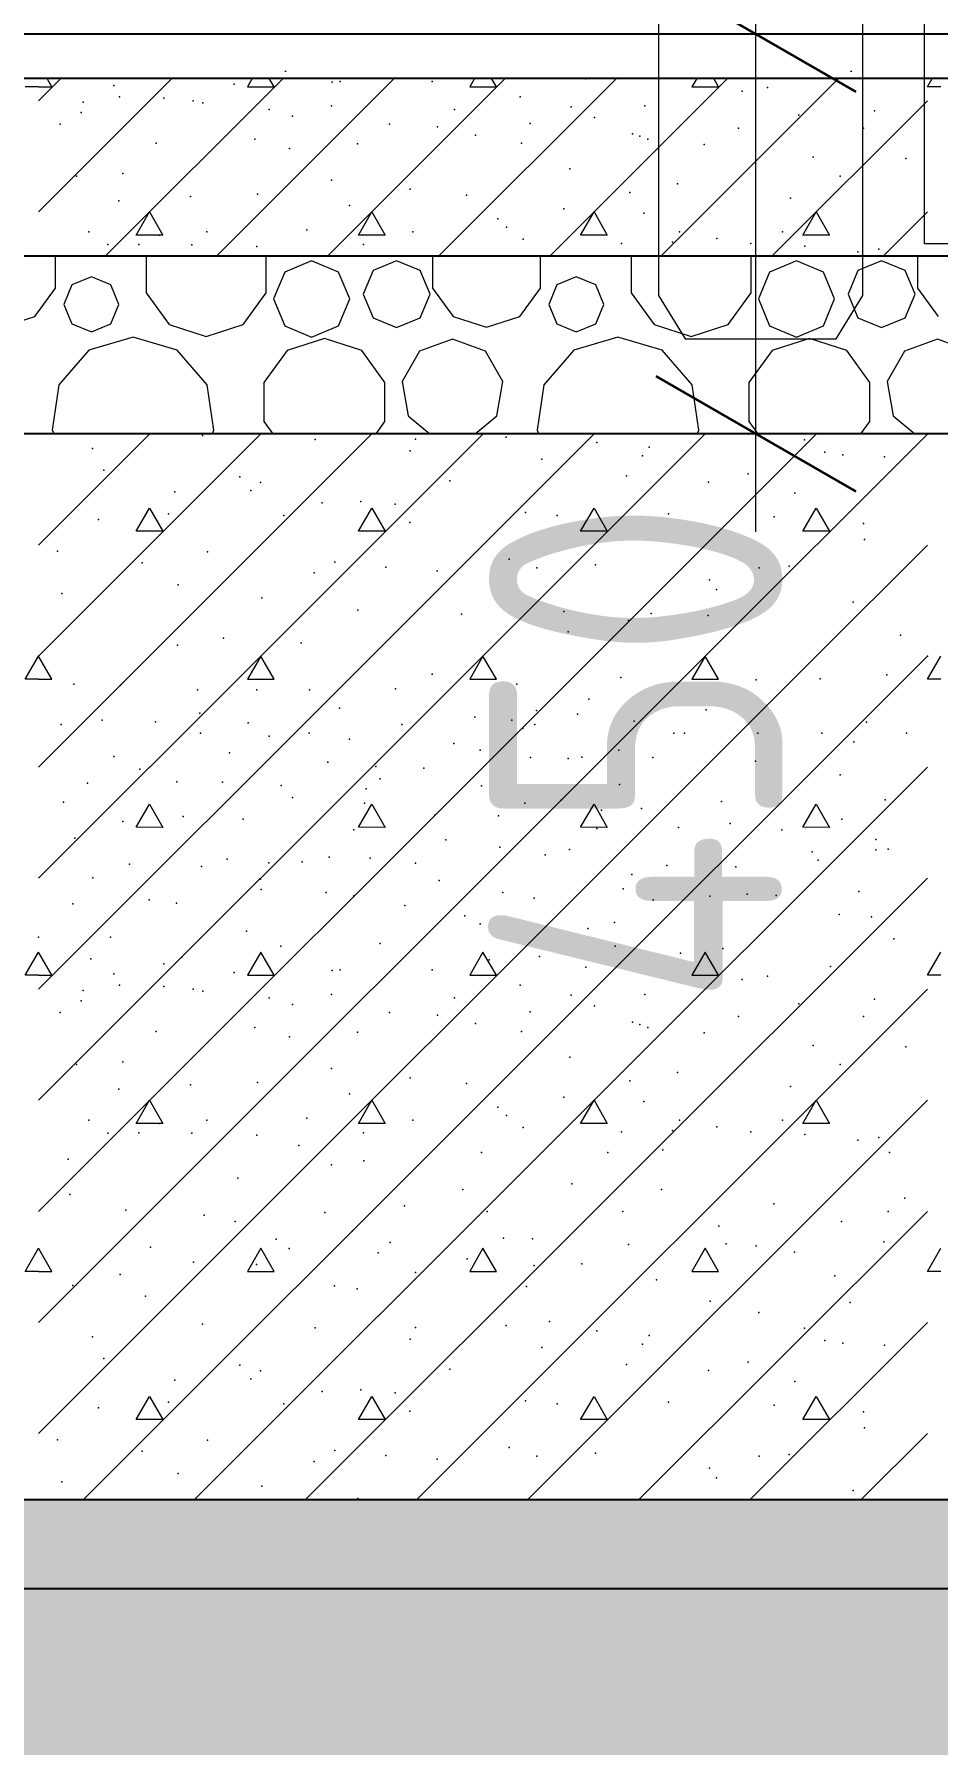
# Model space of a CAD drawing. Header units: millimetres. Extents: x 18162 to 7085488, y 72188 to 247925.
# Drawn here: x 4270634 to 4271650, y 98527 to 100453 of the extents above; entities that cross this region are included whole.
import ezdxf

# ---------------------------------------------------------------- set-up
doc = ezdxf.new("R2010")
doc.units = ezdxf.units.MM
doc.header["$MEASUREMENT"] = 0
for name, color, linetype in [('Drawing & Figure', 7, 'Continuous'), ('Interior - Furniture', 7, 'Continuous'), ('Structural - Bearing', 7, 'Continuous')]:
    doc.layers.add(name, color=color, linetype=linetype)
doc.styles.add('GENERATED_STYLE_3', font='', dxfattribs={"width": 0.8})
doc.styles.get('GENERATED_STYLE_3').set_extended_font_data('ISOCPEUR MON')
doc.dimstyles.new('GENERATED_STYLE__12', dxfattribs={"dimtxt": 330.000007, "dimasz": 171, "dimexe": 0.18, "dimexo": 150, "dimgap": 0, "dimtad": 1, "dimdec": 0, "dimzin": 0, "dimdsep": 46, "dimtxsty": 'GENERATED_STYLE_3', "dimblk": 'ARROWHEAD_2', "dimblk1": 'ARROWHEAD_2', "dimblk2": 'ARROWHEAD_2', "dimcen": 0.09, "dimclrd": 13, "dimclre": 13, "dimclrt": 13, "dimadec": 0, "dimazin": 0, "dimtfac": 1, "dimtdec": 4, "dimtmove": 0, "dimatfit": 3, "dimfxl": 1, "dimtolj": 1, "dimtzin": 0, "dimarcsym": 0})

# ---------------------------------------------------------------- blocks, each defined once
blk = doc.blocks.new('*X1456', base_point=(4294986.6, 104752.7))
at = {"layer": 'Structural - Bearing', "color": 7, "linetype": 'Continuous', "lineweight": 9}
for p, q in [((4270638.7, 99877.6), (4270763.8, 100002.7)), ((4270638.7, 100002.6), (4270638.8, 100002.7)), ((4270638.7, 99752.6), (4270888.8, 100002.7)), ((4270763.7, 99752.6), (4271013.8, 100002.7)), ((4270888.7, 99752.6), (4271138.8, 100002.7)), ((4271013.7, 99752.6), (4271263.8, 100002.7)), ((4271138.7, 99752.6), (4271388.8, 100002.7)), ((4271263.7, 99752.6), (4271513.8, 100002.7)), ((4271388.7, 99752.6), (4271638.7, 100002.6)), ((4270748.6, 99893.3), (4270763.7, 99919.3)), ((4270763.7, 99919.3), (4270778.6, 99893.3)), ((4270998.6, 99893.3), (4271013.7, 99919.3)), ((4271013.7, 99919.3), (4271028.6, 99893.3)), ((4271248.6, 99893.3), (4271263.7, 99919.3)), ((4271263.7, 99919.3), (4271278.6, 99893.3)), ((4271498.6, 99893.3), (4271513.7, 99919.3)), ((4271513.7, 99919.3), (4271528.6, 99893.3)), ((4270778.6, 99893.3), (4270748.6, 99893.3)), ((4271028.6, 99893.3), (4270998.6, 99893.3)), ((4271278.6, 99893.3), (4271248.6, 99893.3)), ((4271528.6, 99893.3), (4271498.6, 99893.3)), ((4271513.7, 99752.6), (4271638.7, 99877.6)), ((4270623.6, 99726.6), (4270638.7, 99752.6)), ((4270638.7, 98877.6), (4271513.7, 99752.6)), ((4270638.7, 99002.6), (4271388.7, 99752.6)), ((4270638.7, 99627.6), (4270763.7, 99752.6)), ((4270638.7, 99127.6), (4271263.7, 99752.6)), ((4270638.7, 99252.6), (4271138.7, 99752.6)), ((4270638.7, 99377.6), (4271013.7, 99752.6)), ((4270638.7, 99502.6), (4270888.7, 99752.6)), ((4270653.8, 99726.6), (4270638.7, 99752.6)), ((4270688.8, 98802.7), (4271638.7, 99752.6)), ((4270888.7, 99752.6), (4270873.8, 99726.6)), ((4270903.8, 99726.6), (4270888.7, 99752.6)), ((4271138.7, 99752.6), (4271123.8, 99726.6)), ((4271153.8, 99726.6), (4271138.7, 99752.6)), ((4271388.7, 99752.6), (4271373.8, 99726.6)), ((4271403.8, 99726.6), (4271388.7, 99752.6)), ((4271638.7, 99726.6), (4271653.8, 99752.6)), ((4270638.7, 99726.6), (4270623.6, 99726.6)), ((4270638.7, 99726.6), (4270653.8, 99726.6)), ((4270873.8, 99726.6), (4270903.8, 99726.6)), ((4271123.8, 99726.6), (4271153.8, 99726.6)), ((4271373.8, 99726.6), (4271403.8, 99726.6)), ((4271653.8, 99726.6), (4271638.7, 99726.6)), ((4270813.8, 98802.7), (4271638.7, 99627.6)), ((4270748.6, 99560), (4270763.7, 99586)), ((4270763.7, 99586), (4270778.6, 99559.9)), ((4270998.6, 99560), (4271013.7, 99586)), ((4271013.7, 99586), (4271028.6, 99559.9)), ((4271248.6, 99560), (4271263.7, 99586)), ((4271263.7, 99586), (4271278.6, 99559.9)), ((4271498.6, 99560), (4271513.7, 99586)), ((4271513.7, 99586), (4271528.6, 99559.9)), ((4270778.6, 99559.9), (4270748.6, 99560)), ((4271028.6, 99559.9), (4270998.6, 99560)), ((4271278.6, 99559.9), (4271248.6, 99560)), ((4271528.6, 99559.9), (4271498.6, 99560)), ((4270938.8, 98802.7), (4271638.7, 99502.6)), ((4270623.6, 99393.3), (4270638.7, 99419.3)), ((4270653.8, 99393.3), (4270638.7, 99419.3)), ((4270888.7, 99419.3), (4270873.8, 99393.3)), ((4270903.8, 99393.3), (4270888.7, 99419.3)), ((4271138.7, 99419.3), (4271123.8, 99393.3)), ((4271153.8, 99393.3), (4271138.7, 99419.3)), ((4271388.7, 99419.3), (4271373.8, 99393.3)), ((4271403.8, 99393.3), (4271388.7, 99419.3)), ((4271638.7, 99393.3), (4271653.8, 99419.3)), ((4270638.7, 99393.3), (4270623.6, 99393.3)), ((4270638.7, 99393.3), (4270653.8, 99393.3)), ((4270873.8, 99393.3), (4270903.8, 99393.3)), ((4271123.8, 99393.3), (4271153.8, 99393.3)), ((4271373.8, 99393.3), (4271403.8, 99393.3)), ((4271653.8, 99393.3), (4271638.7, 99393.3)), ((4271063.8, 98802.7), (4271638.7, 99377.6)), ((4270748.6, 99226.6), (4270763.7, 99252.6)), ((4270763.7, 99252.6), (4270778.6, 99226.6)), ((4270998.6, 99226.6), (4271013.7, 99252.6)), ((4271013.7, 99252.6), (4271028.6, 99226.6)), ((4271188.8, 98802.7), (4271638.7, 99252.6)), ((4271248.6, 99226.6), (4271263.7, 99252.6)), ((4271263.7, 99252.6), (4271278.6, 99226.6)), ((4271498.6, 99226.6), (4271513.7, 99252.6)), ((4271513.7, 99252.6), (4271528.6, 99226.6)), ((4270778.6, 99226.6), (4270748.6, 99226.6)), ((4271028.6, 99226.6), (4270998.6, 99226.6)), ((4271278.6, 99226.6), (4271248.6, 99226.6)), ((4271528.6, 99226.6), (4271498.6, 99226.6)), ((4271313.8, 98802.7), (4271638.7, 99127.6)), ((4270623.6, 99060), (4270638.7, 99086)), ((4270653.8, 99060), (4270638.7, 99086)), ((4270888.7, 99086), (4270873.8, 99059.9)), ((4270903.8, 99060), (4270888.7, 99086)), ((4271138.7, 99086), (4271123.8, 99059.9)), ((4271153.8, 99060), (4271138.7, 99086)), ((4271388.7, 99086), (4271373.8, 99059.9)), ((4271403.8, 99060), (4271388.7, 99086)), ((4271638.7, 99060), (4271653.8, 99086)), ((4270638.7, 99059.9), (4270623.6, 99060)), ((4270638.7, 99059.9), (4270653.8, 99060)), ((4270873.8, 99059.9), (4270903.8, 99060)), ((4271123.8, 99059.9), (4271153.8, 99060)), ((4271373.8, 99059.9), (4271403.8, 99060)), ((4271653.8, 99059.9), (4271638.7, 99060)), ((4271438.8, 98802.7), (4271638.7, 99002.6)), ((4270748.6, 98893.3), (4270763.7, 98919.3)), ((4270763.7, 98919.3), (4270778.6, 98893.3)), ((4270998.6, 98893.3), (4271013.7, 98919.3)), ((4271013.7, 98919.3), (4271028.6, 98893.3)), ((4271248.6, 98893.3), (4271263.7, 98919.3)), ((4271263.7, 98919.3), (4271278.6, 98893.3)), ((4271498.6, 98893.3), (4271513.7, 98919.3)), ((4271513.7, 98919.3), (4271528.6, 98893.3)), ((4270778.6, 98893.3), (4270748.6, 98893.3)), ((4271028.6, 98893.3), (4270998.6, 98893.3)), ((4271278.6, 98893.3), (4271248.6, 98893.3)), ((4271528.6, 98893.3), (4271498.6, 98893.3)), ((4271563.8, 98802.7), (4271638.7, 98877.6))]:
    blk.add_line(p, q, dxfattribs=at)
for p in [(4270823.2, 100000.9), (4270949.9, 99996.6), (4271062.9, 99996.9), (4271164.9, 99999.2), (4271500.3, 99996.1), (4270699.5, 99986.2), (4271056.8, 99983.8), (4271266.9, 99993), (4271318, 99978.1), (4271325.7, 99987.8), (4271523.4, 99982.2), (4271543.5, 99979.1), (4271590.4, 99976.9), (4270712.2, 99962.1), (4271205.1, 99974.5), (4271437.1, 99957.9), (4270792.1, 99937.5), (4270865.1, 99954.4), (4270877.5, 99939), (4270888.3, 99948.2), (4271101.6, 99949.8), (4271300, 99955.4), (4271392.4, 99948.3), (4270957.9, 99925), (4271001.4, 99926.8), (4271039.8, 99923.5), (4271489.5, 99935.9), (4270706, 99906.4), (4270784.8, 99912.7), (4270914.6, 99911.1), (4271056.5, 99902.9), (4271186.6, 99914.2), (4271222.1, 99911.1), (4271347.3, 99912.7), (4271466.3, 99909.6), (4271566.7, 99901.9), (4271567.9, 99884), (4270659.9, 99870.7), (4270828.6, 99869.9), (4271168, 99861.7), (4270755.2, 99857.8), (4270948.6, 99846.2), (4270971.9, 99858.4), (4271029.4, 99852.6), (4271087.3, 99848.8), (4271199.4, 99852), (4271199.4, 99852), (4271265.4, 99855.5), (4271449.4, 99852), (4271483.3, 99854), (4270665, 99823), (4270795.7, 99832.7), (4271393.6, 99838.5), (4271401.4, 99827.7), (4270889.8, 99818.4), (4270998, 99804.5), (4271229.8, 99803), (4271555.1, 99813.5), (4271114.6, 99799.9), (4271302.3, 99792.7), (4271327.8, 99800.7), (4271392.1, 99798.3), (4270795.1, 99765.1), (4270846.6, 99772.8), (4270934.2, 99767.6), (4271234.5, 99779.8), (4271608.5, 99776.2), (4270638.7, 99752.6), (4270638.7, 99752.6), (4270638.7, 99752.6), (4271638.7, 99752.6), (4271638.7, 99752.6), (4271638.7, 99752.6), (4271081.4, 99732.5), (4271293.9, 99728.6), (4271445.9, 99726), (4271518.1, 99727.2), (4271593, 99731.7), (4270678.3, 99720.9), (4270730.9, 99719.8), (4270817.4, 99714.5), (4270884.4, 99714.5), (4270943.6, 99714.5), (4271040.2, 99715.8), (4271176.7, 99720.9), (4270820.3, 99688.4), (4270977.1, 99693.9), (4271198.9, 99691.5), (4271244.9, 99687.4), (4271257.8, 99704.2), (4271389.9, 99692), (4270664.3, 99675.5), (4270710.1, 99680.7), (4270770.1, 99678.7), (4270874.5, 99677.6), (4271047.5, 99675.5), (4271129.7, 99684.1), (4271171.1, 99680.7), (4271183.5, 99671.4), (4271196.9, 99675.5), (4271308.9, 99679.4), (4271570.3, 99678.1), (4270820.8, 99665.9), (4270898.2, 99662.6), (4270943.2, 99665.9), (4270988.7, 99659.1), (4271106, 99654.3), (4271353.3, 99665.9), (4271365.3, 99666), (4271448, 99665.9), (4271520.1, 99665.9), (4271555.9, 99656), (4271615.1, 99665.8), (4270723.4, 99639.8), (4270853.4, 99643.7), (4270964.2, 99633.4), (4271135.4, 99646.6), (4271192.1, 99638.5), (4271234.5, 99637.4), (4271249.9, 99639), (4271291.7, 99646.7), (4271329.9, 99638.5), (4271445.4, 99634.3), (4270752.6, 99625.3), (4270794.1, 99611.2), (4270845.8, 99610.8), (4271018.1, 99628.2), (4271023.2, 99614.6), (4271072.2, 99626.6), (4271540.4, 99618.9), (4270693.8, 99609.8), (4270911.5, 99606.9), (4270924.4, 99593.4), (4271007.3, 99603.4), (4271137.1, 99606.5), (4271226.9, 99590.8), (4271292.4, 99608.2), (4271591.3, 99590.9), (4270666.7, 99588.3), (4270801.3, 99572.2), (4271005.4, 99587), (4271084.6, 99573.5), (4271156.1, 99572.8), (4271185.7, 99587), (4271272, 99579.3), (4271317.1, 99581.2), (4271407, 99588.9), (4270733.7, 99566.4), (4270868.9, 99569), (4270993.4, 99557.1), (4271266.8, 99558.7), (4271358.7, 99559.9), (4271416.7, 99564.2), (4271475, 99556.9), (4271542.4, 99569), (4270679.7, 99547.8), (4271096.8, 99545.8), (4271157.8, 99537.7), (4271236.1, 99534.9), (4271580.6, 99546.2), (4271580.8, 99534.5), (4271594.5, 99535.4), (4270741.2, 99518.5), (4270822.1, 99515.8), (4270850.9, 99523.9), (4270897.6, 99520), (4270935.4, 99521), (4270965.5, 99526.5), (4271011.8, 99525.2), (4271062.9, 99519.7), (4271208.5, 99528.8), (4271345.7, 99516.9), (4271423, 99515.3), (4271508.9, 99532.3), (4271515.7, 99523.1), (4270699.8, 99503), (4270888.3, 99501.4), (4271089.5, 99500.2), (4271306.3, 99506.8), (4270763.2, 99478.3), (4270889.1, 99490.1), (4270962.3, 99486.4), (4270993.4, 99482.9), (4271161.2, 99486.5), (4271196.2, 99480), (4271296.3, 99490.6), (4271330.3, 99478.3), (4271393.9, 99482.3), (4271436, 99484.8), (4271468.6, 99483.2), (4271468.6, 99483.2), (4271561.7, 99487.8), (4270677.1, 99473.6), (4270793.8, 99474.6), (4271050.8, 99471.9), (4271118.4, 99460.1), (4271539.4, 99461.7), (4271575.8, 99459.3), (4270872.6, 99443), (4271135.5, 99451.1), (4271256.8, 99446.2), (4271286.8, 99452.6), (4270638.7, 99436.3), (4270719.5, 99436.3), (4270911.4, 99426), (4271022.9, 99429.1), (4271287.4, 99426), (4271360.8, 99418.3), (4271408.5, 99423.4), (4271600.8, 99434.4), (4270697.6, 99411.9), (4270779.7, 99406.3), (4270799.9, 99413.9), (4270968.9, 99398.6), (4270978, 99399.4), (4271081.5, 99399.4), (4271145.8, 99410.6), (4271202.4, 99414.4), (4271254.6, 99402.5), (4271529.5, 99403.1), (4270723.4, 99395.1), (4270729.8, 99382.2), (4270779.7, 99380.7), (4270858.6, 99396.4), (4271180.5, 99382.2), (4271430.4, 99388.7), (4271458.7, 99392.5), (4270686.7, 99364.6), (4270689, 99376.3), (4270812.6, 99377.8), (4270823.4, 99375.5), (4270898.2, 99367.8), (4270924.4, 99360.3), (4270968.1, 99371.9), (4271106.5, 99367.8), (4271237.9, 99371), (4271320.9, 99371.9), (4271494.2, 99361.4), (4271579.3, 99366.4), (4270662.9, 99351.3), (4271033.6, 99351.5), (4271087.7, 99348.4), (4271191.7, 99352.3), (4271264.2, 99359.1), (4271307.1, 99340.7), (4271426.1, 99347.1), (4271566.7, 99346.9), (4270770.9, 99329.9), (4270882.1, 99334.5), (4270920.9, 99323.9), (4270997.6, 99329.4), (4271130.4, 99339.1), (4271181.9, 99329.9), (4271315.3, 99338.1), (4271324.1, 99334.5), (4271387.5, 99328.4), (4271510.1, 99314.2), (4271614.6, 99312.9), (4270681.3, 99292.8), (4270733.7, 99296), (4270968.1, 99288.4), (4271236.4, 99301.3), (4271357.7, 99284.1), (4271540.4, 99292.8), (4270729.2, 99265), (4270809.7, 99270.2), (4270885.2, 99272.7), (4271056.7, 99278), (4271120, 99271.5), (4271303.8, 99274.5), (4271484.8, 99268.1), (4270988.7, 99259.9), (4271155.3, 99244.9), (4271229.5, 99256), (4271319.5, 99251.1), (4270695.2, 99230.1), (4270774.9, 99226.4), (4270828.1, 99230.1), (4270940.6, 99232.5), (4271059.9, 99230.1), (4271165.1, 99235.4), (4271359.7, 99230.1), (4271475.5, 99230.1), (4270716.5, 99215.8), (4270751.7, 99216.1), (4270811.1, 99215.6), (4270884.4, 99213.5), (4271004.1, 99216.1), (4271183.8, 99221.9), (4271294.7, 99217.1), (4271351.9, 99218.6), (4271401.8, 99222.8), (4271440, 99217.1), (4271500.7, 99214), (4271560.5, 99207.8), (4271584, 99210.8), (4270672, 99186.2), (4270931.6, 99201.6), (4271137.1, 99193.9), (4271279.3, 99194), (4271341.1, 99197), (4271596.1, 99193.9), (4270968.1, 99180.1), (4271004.6, 99184.3), (4270863, 99165), (4271116.2, 99152.2), (4271238.5, 99158.6), (4271339.4, 99152.2), (4270673.9, 99146.7), (4270736.9, 99129), (4271050.5, 99133.7), (4271466.1, 99136.1), (4271613.2, 99142.4), (4270825.1, 99123.4), (4270860, 99116.2), (4270960.6, 99126.4), (4271143.3, 99127.5), (4271295.9, 99127.4), (4271404, 99111), (4271541.9, 99116.2), (4271594.5, 99127.5), (4270905.9, 99096.3), (4270991.9, 99105.8), (4271034.4, 99092.4), (4271161.8, 99097.6), (4271194.3, 99096.6), (4271302.5, 99090.4), (4271412.3, 99091.2), (4271589.6, 99093.4), (4270764.7, 99087.3), (4270920.7, 99085.9), (4271020.9, 99080.9), (4271120.9, 99074.1), (4271446.2, 99088.8), (4271489.2, 99081.8), (4270730.7, 99056.4), (4270813.1, 99070.3), (4270883.8, 99067.8), (4271062.9, 99058.7), (4271196.3, 99066.7), (4271249.9, 99068.7), (4271534.6, 99055.1), (4271534.6, 99055.1), (4270677.1, 99044.2), (4270971.8, 99043.9), (4270997.1, 99040.5), (4271187.8, 99043.2), (4271334, 99050.6), (4270758.9, 99032), (4271394.2, 99026.6), (4271448.9, 99013.7), (4271551.9, 99025), (4270823.2, 99000.8), (4270949.9, 98996.5), (4271062.9, 98996.8), (4271164.9, 98999.2), (4271213.4, 99003.7), (4271500.3, 98996.1), (4270699.5, 98986.2), (4271056.8, 98983.8), (4271205.1, 98974.5), (4271266.9, 98993), (4271318, 98978.1), (4271325.7, 98987.7), (4271523.4, 98982.2), (4271543.5, 98979.1), (4271590.4, 98976.9), (4270712.2, 98962.1), (4271300, 98955.4), (4271437.1, 98957.9), (4270792.1, 98937.5), (4270865.1, 98954.4), (4270877.5, 98938.9), (4270888.3, 98948.2), (4271101.6, 98949.8), (4271392.4, 98948.3), (4271489.5, 98935.9), (4270957.9, 98925), (4271001.4, 98926.8), (4271039.8, 98923.5), (4270706, 98906.4), (4270784.8, 98912.7), (4270914.6, 98911.1), (4271056.5, 98902.8), (4271186.6, 98914.2), (4271222.1, 98911.1), (4271347.3, 98912.7), (4271466.3, 98909.6), (4271566.7, 98901.9), (4271567.9, 98884), (4270659.9, 98870.6), (4270828.6, 98869.9), (4271168, 98861.7), (4270755.2, 98857.8), (4270948.6, 98846.2), (4270971.9, 98858.4), (4271029.4, 98852.6), (4271087.3, 98848.7), (4271199.4, 98851.9), (4271199.4, 98851.9), (4271265.4, 98855.5), (4271449.4, 98851.9), (4271483.3, 98853.9), (4270665, 98823), (4270795.7, 98832.7), (4271393.6, 98838.5), (4271401.4, 98827.7), (4270889.8, 98818.4), (4270998, 98804.5), (4271229.8, 98803), (4271555.1, 98813.5)]:
    blk.add_point(p, dxfattribs=at)
blk = doc.blocks.new('*X1491', base_point=(4294986.6, 104752.7))
at = {"layer": 'Structural - Bearing', "color": 7, "linetype": 'Continuous', "lineweight": 9}
for p, q in [((4270657.8, 100166.9), (4270657.8, 100202.7)), ((4270759.8, 100202.7), (4270759.8, 100161.4)), ((4270894.8, 100161.4), (4270894.8, 100202.7)), ((4270945.9, 100197.6), (4270915.6, 100185)), ((4270976.2, 100185), (4270945.9, 100197.6)), ((4271041.6, 100197.6), (4271015, 100186.6)), ((4271068.2, 100186.6), (4271041.6, 100197.6)), ((4271082, 100202.7), (4271082, 100166.9)), ((4271203.4, 100166.9), (4271203.4, 100202.7)), ((4271305.4, 100202.7), (4271305.4, 100161.4)), ((4271440.4, 100161.4), (4271440.4, 100202.7)), ((4271491.4, 100197.6), (4271461.1, 100185)), ((4271521.8, 100185), (4271491.4, 100197.6)), ((4271587.2, 100197.6), (4271560.6, 100186.6)), ((4271613.8, 100186.6), (4271587.2, 100197.6)), ((4271627.5, 100202.7), (4271627.5, 100166.9)), ((4270676.2, 100170.4), (4270667.2, 100148.5)), ((4270698.2, 100179.5), (4270676.2, 100170.4)), ((4270720.1, 100170.4), (4270698.2, 100179.5)), ((4270729.2, 100148.5), (4270720.1, 100170.4)), ((4270915.6, 100185), (4270903, 100154.7)), ((4270988.8, 100154.7), (4270976.2, 100185)), ((4271015, 100186.6), (4271004, 100160)), ((4271079.2, 100160), (4271068.2, 100186.6)), ((4271221.8, 100170.4), (4271212.7, 100148.5)), ((4271243.7, 100179.5), (4271221.8, 100170.4)), ((4271265.7, 100170.4), (4271243.7, 100179.5)), ((4271274.8, 100148.5), (4271265.7, 100170.4)), ((4271461.1, 100185), (4271448.6, 100154.7)), ((4271534.3, 100154.7), (4271521.8, 100185)), ((4271560.6, 100186.6), (4271549.6, 100160)), ((4271624.8, 100160), (4271613.8, 100186.6)), ((4270634.6, 100135), (4270657.8, 100166.9)), ((4270759.8, 100161.4), (4270785.6, 100125.9)), ((4270869, 100125.9), (4270894.8, 100161.4)), ((4270903, 100154.7), (4270915.6, 100124.4)), ((4270976.2, 100124.4), (4270988.8, 100154.7)), ((4271004, 100160), (4271015, 100133.4)), ((4271068.2, 100133.4), (4271079.2, 100160)), ((4271082, 100166.9), (4271105.2, 100135)), ((4271180.2, 100135), (4271203.4, 100166.9)), ((4271305.4, 100161.4), (4271331.2, 100125.9)), ((4271414.6, 100125.9), (4271440.4, 100161.4)), ((4271448.6, 100154.7), (4271461.1, 100124.4)), ((4271521.8, 100124.4), (4271534.3, 100154.7)), ((4271549.6, 100160), (4271560.6, 100133.4)), ((4271613.8, 100133.4), (4271624.8, 100160)), ((4271627.5, 100166.9), (4271650.7, 100135)), ((4270597.1, 100122.8), (4270634.6, 100135)), ((4270667.2, 100148.5), (4270676.2, 100126.5)), ((4270720.1, 100126.5), (4270729.2, 100148.5)), ((4271015, 100133.4), (4271041.6, 100122.4)), ((4271041.6, 100122.4), (4271068.2, 100133.4)), ((4271105.2, 100135), (4271142.7, 100122.8)), ((4271142.7, 100122.8), (4271180.2, 100135)), ((4271212.7, 100148.5), (4271221.8, 100126.5)), ((4271265.7, 100126.5), (4271274.8, 100148.5)), ((4271560.6, 100133.4), (4271587.2, 100122.4)), ((4271587.2, 100122.4), (4271613.8, 100133.4)), ((4270676.2, 100126.5), (4270698.2, 100117.5)), ((4270745, 100111.8), (4270695.4, 100097.2)), ((4270698.2, 100117.5), (4270720.1, 100126.5)), ((4270794.7, 100097.2), (4270745, 100111.8)), ((4270785.6, 100125.9), (4270827.3, 100112.4)), ((4270827.3, 100112.4), (4270869, 100125.9)), ((4270915.6, 100124.4), (4270945.9, 100111.8)), ((4270945.9, 100111.8), (4270976.2, 100124.4)), ((4271221.8, 100126.5), (4271243.7, 100117.5)), ((4271290.6, 100111.8), (4271240.9, 100097.2)), ((4271243.7, 100117.5), (4271265.7, 100126.5)), ((4271340.2, 100097.2), (4271290.6, 100111.8)), ((4271331.2, 100125.9), (4271372.9, 100112.4)), ((4271372.9, 100112.4), (4271414.6, 100125.9)), ((4271461.1, 100124.4), (4271491.4, 100111.8)), ((4271491.4, 100111.8), (4271521.8, 100124.4)), ((4270695.4, 100097.2), (4270661.5, 100058.1)), ((4270828.5, 100058.1), (4270794.7, 100097.2)), ((4270918.3, 100096.6), (4270892.3, 100060.8)), ((4270960.4, 100110.2), (4270918.3, 100096.6)), ((4271002.4, 100096.6), (4270960.4, 100110.2)), ((4271028.4, 100060.8), (4271002.4, 100096.6)), ((4271067.4, 100096), (4271047.8, 100061.9)), ((4271104.4, 100109.4), (4271067.4, 100096)), ((4271141.4, 100096), (4271104.4, 100109.4)), ((4271161.1, 100061.9), (4271141.4, 100096)), ((4271240.9, 100097.2), (4271207.1, 100058.1)), ((4271374.1, 100058.1), (4271340.2, 100097.2)), ((4271463.9, 100096.6), (4271437.9, 100060.8)), ((4271505.9, 100110.2), (4271463.9, 100096.6)), ((4271548, 100096.6), (4271505.9, 100110.2)), ((4271574, 100060.8), (4271548, 100096.6)), ((4271613, 100096), (4271593.3, 100061.9)), ((4271650, 100109.4), (4271613, 100096)), ((4271687, 100096), (4271650, 100109.4)), ((4270661.5, 100058.1), (4270654.1, 100006.9)), ((4270835.9, 100006.9), (4270828.5, 100058.1)), ((4270892.3, 100060.8), (4270892.3, 100016.6)), ((4271028.4, 100016.6), (4271028.4, 100060.8)), ((4271047.8, 100061.9), (4271054.6, 100023.1)), ((4271154.2, 100023.1), (4271161.1, 100061.9)), ((4271207.1, 100058.1), (4271199.7, 100006.9)), ((4271381.5, 100006.9), (4271374.1, 100058.1)), ((4271437.9, 100060.8), (4271437.9, 100016.6)), ((4271574, 100016.6), (4271574, 100060.8)), ((4271593.3, 100061.9), (4271600.2, 100023.1)), ((4270892.3, 100016.6), (4270902.4, 100002.7)), ((4271018.4, 100002.7), (4271028.4, 100016.6)), ((4271054.6, 100023.1), (4271078.9, 100002.7)), ((4271129.9, 100002.7), (4271154.2, 100023.1)), ((4271437.9, 100016.6), (4271447.9, 100002.7)), ((4271563.9, 100002.7), (4271574, 100016.6)), ((4271600.2, 100023.1), (4271624.5, 100002.7)), ((4270654.1, 100006.9), (4270656.1, 100002.7)), ((4270834, 100002.7), (4270835.9, 100006.9)), ((4271199.7, 100006.9), (4271201.6, 100002.7)), ((4271379.5, 100002.7), (4271381.5, 100006.9))]:
    blk.add_line(p, q, dxfattribs=at)
blk = doc.blocks.new('*X1496', base_point=(4294986.6, 104752.7))
at = {"layer": 'Structural - Bearing', "color": 7, "linetype": 'Continuous', "lineweight": 9}
for p, q in [((4270638.7, 100252.6), (4270788.8, 100402.7)), ((4270638.7, 100377.6), (4270663.8, 100402.7)), ((4270653.8, 100393.3), (4270648.3, 100402.7)), ((4270713.8, 100202.7), (4270913.8, 100402.7)), ((4270838.8, 100202.7), (4271038.8, 100402.7)), ((4270879.2, 100402.7), (4270873.8, 100393.3)), ((4270903.8, 100393.3), (4270898.3, 100402.7)), ((4270963.8, 100202.7), (4271163.8, 100402.7)), ((4271088.8, 100202.7), (4271288.8, 100402.7)), ((4271129.2, 100402.7), (4271123.8, 100393.3)), ((4271153.8, 100393.3), (4271148.3, 100402.7)), ((4271213.8, 100202.7), (4271413.8, 100402.7)), ((4271338.8, 100202.7), (4271538.8, 100402.7)), ((4271379.2, 100402.7), (4271373.8, 100393.3)), ((4271403.8, 100393.3), (4271398.3, 100402.7)), ((4271638.7, 100393.3), (4271644.2, 100402.7)), ((4270638.7, 100393.3), (4270623.6, 100393.3)), ((4270638.7, 100393.3), (4270653.8, 100393.3)), ((4270873.8, 100393.3), (4270903.8, 100393.3)), ((4271123.8, 100393.3), (4271153.8, 100393.3)), ((4271373.8, 100393.3), (4271403.8, 100393.3)), ((4271653.8, 100393.3), (4271638.7, 100393.3)), ((4271463.8, 100202.7), (4271638.7, 100377.6)), ((4270748.6, 100226.6), (4270763.7, 100252.6)), ((4270763.7, 100252.6), (4270778.6, 100226.6)), ((4270998.6, 100226.6), (4271013.7, 100252.6)), ((4271013.7, 100252.6), (4271028.6, 100226.6)), ((4271248.6, 100226.6), (4271263.7, 100252.6)), ((4271263.7, 100252.6), (4271278.6, 100226.6)), ((4271498.6, 100226.6), (4271513.7, 100252.6)), ((4271513.7, 100252.6), (4271528.6, 100226.6)), ((4271588.8, 100202.7), (4271638.7, 100252.6)), ((4270778.6, 100226.6), (4270748.6, 100226.6)), ((4271028.6, 100226.6), (4270998.6, 100226.6)), ((4271278.6, 100226.6), (4271248.6, 100226.6)), ((4271528.6, 100226.6), (4271498.6, 100226.6))]:
    blk.add_line(p, q, dxfattribs=at)
for p in [(4270978, 100399.5), (4271081.5, 100399.5), (4271254.6, 100402.6), (4270723.4, 100395.1), (4270729.8, 100382.3), (4270779.7, 100380.7), (4270858.6, 100396.4), (4270968.9, 100398.6), (4271180.5, 100382.3), (4271430.4, 100388.7), (4271458.7, 100392.6), (4270686.7, 100364.7), (4270689, 100376.3), (4270812.6, 100377.8), (4270823.4, 100375.5), (4270898.2, 100367.9), (4270968.1, 100372), (4271106.5, 100367.9), (4271237.9, 100371.1), (4271320.9, 100372), (4271494.2, 100361.5), (4271579.3, 100366.5), (4270662.9, 100351.3), (4270924.4, 100360.4), (4271033.6, 100351.6), (4271087.7, 100348.5), (4271191.7, 100352.3), (4271264.2, 100359.1), (4271426.1, 100347.1), (4271566.7, 100346.9), (4270770.9, 100329.9), (4270882.1, 100334.6), (4270920.9, 100323.9), (4270997.6, 100329.4), (4271130.4, 100339.1), (4271181.9, 100329.9), (4271307.1, 100340.7), (4271315.3, 100338.1), (4271324.1, 100334.6), (4271387.5, 100328.4), (4271510.1, 100314.2), (4271614.6, 100312.9), (4270681.3, 100292.8), (4270733.7, 100296), (4270968.1, 100288.5), (4271236.4, 100301.3), (4271357.7, 100284.2), (4271540.4, 100292.8), (4270729.2, 100265), (4270809.7, 100270.2), (4270885.2, 100272.7), (4271056.7, 100278.1), (4271120, 100271.5), (4271303.8, 100274.5), (4271484.8, 100268.1), (4270988.7, 100259.9), (4271229.5, 100256.1), (4271319.5, 100251.1), (4270695.2, 100230.1), (4270774.9, 100226.4), (4270828.1, 100230.1), (4270940.6, 100232.5), (4271059.9, 100230.1), (4271155.3, 100244.9), (4271165.1, 100235.4), (4271359.7, 100230.1), (4271475.5, 100230.1), (4270716.5, 100215.8), (4270751.7, 100216.1), (4270811.1, 100215.6), (4270884.4, 100213.6), (4271004.1, 100216.1), (4271183.8, 100221.9), (4271294.7, 100217.1), (4271351.9, 100218.7), (4271401.8, 100222.8), (4271440, 100217.1), (4271500.7, 100214.1), (4271560.5, 100207.8), (4271584, 100210.8)]:
    blk.add_point(p, dxfattribs=at)
blk = doc.blocks.new('*D1684', base_point=(4294986.6, 104752.7))
at = {"color": 12, "linetype": 'Continuous', "lineweight": 35}
for p, q in [((4271333.2, 100517.7), (4271558.2, 100387.8)), ((4271333.2, 100067.7), (4271558.2, 99937.8))]:
    blk.add_line(p, q, dxfattribs=at)
at = {"color": 13, "linetype": 'Continuous', "lineweight": 13}
for p, q in [((4271614.4, 100452.7), (4271276.9, 100452.7)), ((4271445.7, 100002.7), (4271445.7, 100452.7)), ((4271614.4, 100002.7), (4271276.9, 100002.7)), ((4271445.7, 99892.7), (4271445.7, 100002.7))]:
    blk.add_line(p, q, dxfattribs=at)
at = {"color": 13, "lineweight": 13, "insert": (4271475.5, 99358.1), "char_height": 330, "attachment_point": 7, "rotation": 90, "style": 'GENERATED_STYLE_3'}
blk.add_mtext('\\A1;{\\pql;\\fISOCPEUR MON|b0|i0|c0|p0;\\W0.800000;450}', dxfattribs=at)
blk = doc.blocks.new('ARROWHEAD_2')
at = {"color": 0, "linetype": 'Continuous', "lineweight": 0}
for p, q in [((-0.378, -0.655), (0.378, 0.655)), ((0, 0), (-1, 0))]:
    blk.add_line(p, q, dxfattribs=at)
blk = doc.blocks.new('*D1685', base_point=(4294986.6, 104752.7))
at = {"color": 12, "linetype": 'Continuous', "lineweight": 35}
for p, q in [((4271333.2, 103517.7), (4271558.2, 103387.8)), ((4271333.2, 100517.7), (4271558.2, 100387.8))]:
    blk.add_line(p, q, dxfattribs=at)
at = {"color": 13, "linetype": 'Continuous', "lineweight": 13}
blk.add_line((4271445.7, 100452.7), (4271445.7, 103452.7), dxfattribs=at)
at = {"color": 13, "lineweight": 13, "insert": (4271541.3, 101537.7), "char_height": 330, "attachment_point": 7, "rotation": 90, "style": 'GENERATED_STYLE_3'}
blk.add_mtext('\\A1;{\\pql;\\fISOCPEUR MON|b0|i0|c0|p0;\\W0.800000;3,000}', dxfattribs=at)

msp = doc.modelspace()

# ---------------------------------------------------------------- hatches: boundary and pattern name
at = {"linetype": 'Continuous', "lineweight": 13}
h = msp.add_hatch(dxfattribs=at)
h.set_pattern_fill('Earth_0003', color=254, style=0, pattern_type=2)
h.set_pattern_definition([(45, (4294986.6, 104752.7), (-413.6575, 413.6575), []), (45, (4294848.7, 104890.6), (-827.315, 827.315), []), (45, (4294710.8, 105028.5), (-827.315, 827.315), []), (135, (4294572.92, 105166.36), (137.88582, 137.88582), [585, -585])])
h.paths.add_polyline_path([(4169933.2, 102402.7), (4169933.2, 72524.1), (4334524.9, 72524.1), (4334524.9, 102402.7), (4280613.1, 102402.7), (4276913.1, 98702.7), (4275213.1, 98702.7), (4243013.1, 98702.7), (4242913.1, 98702.7), (4240913.1, 98702.7), (4237213.1, 102402.7)])
at = {"layer": 'Structural - Bearing', "linetype": 'Continuous', "lineweight": 9}
h = msp.add_hatch(dxfattribs=at)
h.set_pattern_fill('Lightweight_Concrete_0003', style=0, pattern_type=2)
h.set_pattern_definition([(0, (4294986.6, 104752.7), (0, 1169.134), [73.125, -601.875]), (0, (4295324.1, 105337.3), (0, 1169.134), [73.125, -601.875]), (60, (4294986.6, 104752.7), (-1012.5, 584.567), [73.125, -601.875]), (60, (4295661.6, 104752.7), (-1012.5, 584.567), [73.125, -601.875]), (120, (4295059.7, 104752.7), (1012.5, 584.567), [73.125, -601.875]), (120, (4295734.7, 104752.7), (1012.5, 584.567), [73.125, -601.875]), (0, (4294986.58, 104865.2), (0, 225), [0, -225, 0, -337.5]), (45, (4295099.08, 104865.2), (-159.099, 159.099), [0, -168.75, 0, -281.25])])
h.paths.add_polyline_path([(4273913.1, 100452.7), (4267763.1, 100452.7), (4267763.1, 100402.7), (4273913.1, 100402.7)])
h = msp.add_hatch(dxfattribs=at)
h.set_pattern_fill('Structural_Concrete_0003', style=0, pattern_type=2)
h.set_pattern_definition([(0, (4294986.6, 104752.7), (0, 467.6537), [45, -225]), (0, (4295121.6, 104986.53), (0, 467.6537), [45, -225]), (60, (4294986.6, 104752.7), (-405, 233.827), [45, -225]), (60, (4295256.6, 104752.7), (-405, 233.827), [45, -225]), (120, (4295031.6, 104752.7), (405, 233.827), [45, -225]), (120, (4295301.6, 104752.7), (405, 233.827), [45, -225]), (0, (4294986.58, 104797.71), (0, 90), [0, -90, 0, -135]), (45, (4295031.58, 104797.71), (-63.63961, 63.63961), [0, -67.5, 0, -112.5])])
h.paths.add_polyline_path([(4275313.1, 98802.7), (4242913.1, 98802.7), (4242913.1, 98702.7), (4275313.1, 98702.7)])

# ---------------------------------------------------------------- linework, layer by layer
at = {"color": 7, "linetype": 'Continuous', "lineweight": 13, "flags": 128}
msp.add_lwpolyline([(4169933.2, 102402.7), (4169933.2, 72524.1), (4334524.9, 72524.1), (4334524.9, 102402.7), (4280613.1, 102402.7), (4276913.1, 98702.7), (4275213.1, 98702.7), (4243013.1, 98702.7), (4242913.1, 98702.7), (4240913.1, 98702.7), (4237213.1, 102402.7)], close=True, dxfattribs=at)
at = {"layer": 'Drawing & Figure', "color": 7, "linetype": 'Continuous', "lineweight": 13}
msp.add_lwpolyline([(4237213.1, 102402.7), (4240913.1, 98702.7), (4242913.1, 98702.7), (4276913.1, 98702.7), (4280613.1, 102402.7)], dxfattribs=at)
at = {"layer": 'Interior - Furniture', "color": 7, "linetype": 'Continuous', "lineweight": 13}
for p, q in [((4271336, 100158.6), (4271366, 100109.8)), ((4271536, 100109.8), (4271566, 100158.6)), ((4271366, 100109.8), (4271536, 100109.8))]:
    msp.add_line(p, q, dxfattribs=at)
at = {"layer": 'Interior - Furniture', "color": 7, "linetype": 'Continuous', "lineweight": 13, "flags": 128}
for points in [[(4271635.5, 100216.8), (4271635.5, 100296.2), (4271635.6, 100387.6), (4271635.6, 100581.1)], [(4271336, 100486.8), (4271336, 100459.3), (4271336, 100386.1), (4271336, 100322.7), (4271336, 100259.3), (4271336, 100186.2), (4271336, 100158.6)], [(4271566, 100158.6), (4271566, 100186.2), (4271566, 100259.3), (4271566, 100322.7), (4271566, 100386.1), (4271566, 100459.3), (4271566, 100486.8)], [(4272758.5, 100216.8), (4272291.1, 100216.8), (4272197, 100216.8), (4272103, 100216.8), (4271635.5, 100216.8)]]:
    msp.add_lwpolyline(points, dxfattribs=at)
at = {"layer": 'Structural - Bearing', "color": 7, "linetype": 'Continuous', "lineweight": 25}
for p, q in [((4273913.1, 100452.7), (4267763.1, 100452.7)), ((4273913.1, 100402.7), (4267763.1, 100402.7)), ((4273913.1, 100202.7), (4267763.1, 100202.7)), ((4273913.1, 100002.7), (4267763.1, 100002.7)), ((4275213.1, 98802.7), (4243013.1, 98802.7)), ((4275313.1, 98702.7), (4242913.1, 98702.7))]:
    msp.add_line(p, q, dxfattribs=at)

# ---------------------------------------------------------------- block references
at = {"layer": 'Structural - Bearing', "lineweight": 0}
for name in ['*X1496', '*X1491', '*X1456']:
    msp.add_blockref(name, (4294986.6, 104752.7), dxfattribs=at)

# ---------------------------------------------------------------- dimensions: what is measured, and where the dimension line sits
at = {"color": 13, "linetype": 'Continuous', "lineweight": 13}
for base, p1, p2, picture, middle in [((4271445.7, 103452.7), (4259113.1, 100452.7), (4270328.7, 103452.7), '*D1685', (4271214.7, 102090.5)), ((4271445.7, 100452.7), (4259113.1, 100002.7), (4259113.1, 100452.7), '*D1684', (4271214.7, 99734.8))]:
    dim = msp.add_linear_dim(base=base, p1=p1, p2=p2, angle=90, dimstyle='GENERATED_STYLE__12', dxfattribs=at)
    dim.commit()
    dim.dimension.update_dxf_attribs({"geometry": picture, "text_midpoint": middle, "dimtype": 160, "text_rotation": 90})

doc.saveas('drawing.dxf')
